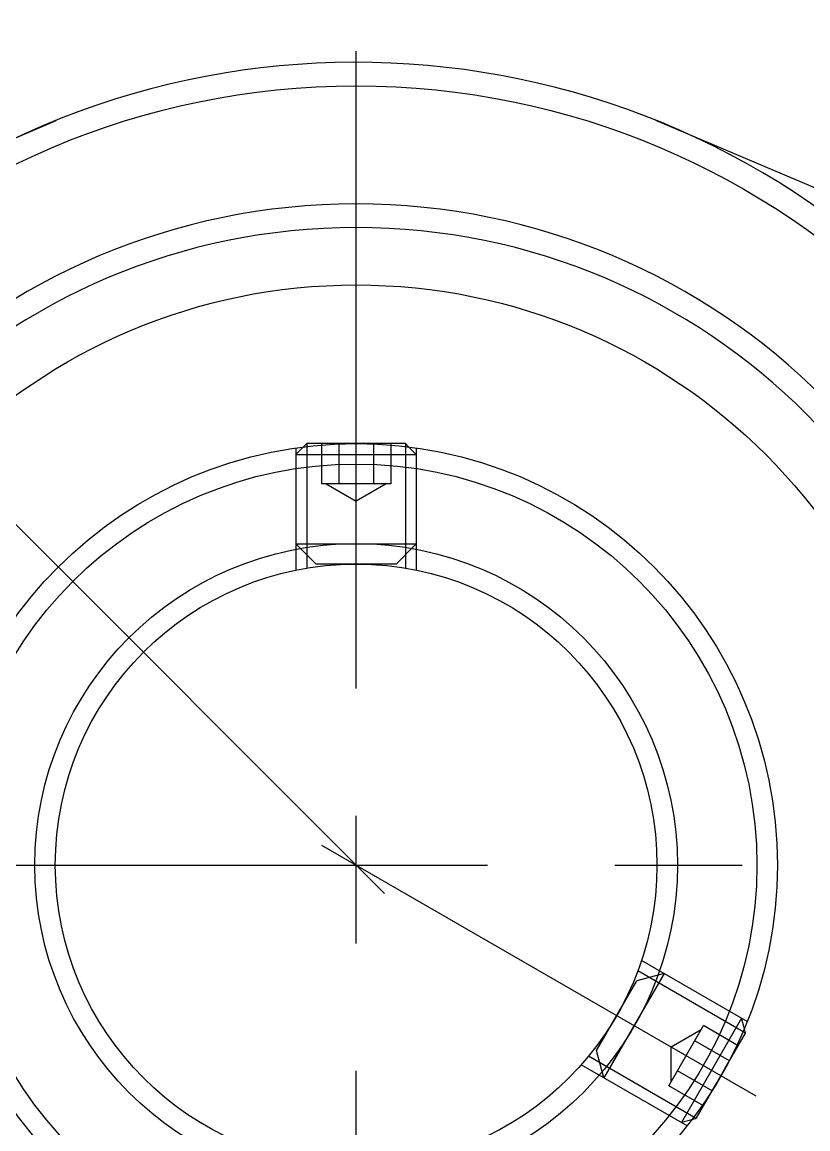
# Model space of a CAD drawing. Extents: x -76 to 193, y -84 to 42.
# Drawn here: x -16.7 to 22.5, y -13.1 to 42 of the extents above; entities that cross this region are included whole.
import ezdxf

# ---------------------------------------------------------------- set-up
doc = ezdxf.new("R2010")
doc.units = 0
doc.linetypes.add('CENTER', pattern=[50.8, 31.75, -6.35, 6.35, -6.35])
doc.linetypes.add('DASHED', pattern=[19.05, 12.7, -6.35])
doc.layers.get('0').update_dxf_attribs({"linetype": 'CONTINUOUS'})
doc.layers.add('CENTER', color=1, linetype='CENTER')

msp = doc.modelspace()

# ---------------------------------------------------------------- linework, layer by layer
at = {"color": 7, "linetype": 'CONTINUOUS'}
for p, q in [((-25.785, 32.509), (-14.949, 37.101)), ((62.58, 16.914), (14.949, 37.101)), ((-2.459, 21), (-2.618, 20.84)), ((2.458, 21), (-2.459, 21)), ((2.458, 21), (2.618, 20.84)), ((19.416, -8.371), (19.357, -8.152)), ((18.389, -10.149), (19.416, -8.371)), ((16.957, -12.629), (17.984, -10.851)), ((16.957, -12.629), (16.739, -12.688))]:
    msp.add_line(p, q, dxfattribs=at)
at = {"color": 3, "linetype": 'CONTINUOUS'}
for p, q in [((-2.459, 21), (-2.459, 20.86)), ((2.458, 21), (2.458, 20.86)), ((19.416, -8.371), (19.294, -8.301)), ((16.957, -12.629), (16.836, -12.559))]:
    msp.add_line(p, q, dxfattribs=at)
at = {"color": 3, "linetype": 'DASHED'}
for p, q in [((-1.732, 21), (-1.732, 19)), ((-0.866, 21), (-0.866, 19)), ((0.866, 21), (0.866, 19)), ((1.732, 21), (1.732, 19)), ((-2.618, 20.84), (-3, 20.458)), ((-3, 20.789), (-3, 14.697)), ((-3, 20.458), (3, 20.458)), ((-2.459, 20.86), (-2.459, 14.797)), ((2.458, 20.86), (2.458, 14.797)), ((2.618, 20.84), (3, 20.458)), ((3, 20.789), (3, 14.697)), ((1.732, 19), (-1.732, 19)), ((-1.5, 19), (0, 18.134)), ((1.5, 19), (0, 18.134)), ((-3, 16), (3, 16)), ((-3, 16), (-2, 15)), ((3, 16), (2, 15)), ((2, 15), (-2, 15)), ((19.503, -7.796), (14.228, -4.75)), ((15.356, -5.402), (12.356, -10.598)), ((15.356, -5.402), (13.99, -5.768)), ((19.294, -8.301), (14.044, -5.269)), ((11.99, -9.232), (13.99, -5.768)), ((19.218, -7.631), (16.218, -12.827)), ((19.357, -8.152), (19.218, -7.631)), ((15.588, -11), (17.321, -8)), ((17.204, -8.201), (15.704, -9.067)), ((19.053, -9), (17.321, -8)), ((18.62, -9.75), (16.887, -8.75)), ((12.356, -10.598), (11.99, -9.232)), ((15.704, -10.799), (15.704, -9.067)), ((16.836, -12.559), (11.585, -9.528)), ((16.503, -12.992), (11.228, -9.947)), ((17.754, -11.25), (16.021, -10.25)), ((17.984, -10.851), (18.389, -10.149)), ((17.321, -12), (15.588, -11)), ((16.739, -12.688), (16.218, -12.827))]:
    msp.add_line(p, q, dxfattribs=at)
at = {"color": 7, "linetype": 'CONTINUOUS'}
for radius in [38.824, 28.906, 21.004, 19.984, 16.02, 15]:
    msp.add_circle((0, 0), radius, dxfattribs=at)
for radius, start, end in [(40, 141.8267, 128.1733), (32.941, 90, 270), (32.941, 270, 90), (31.765, 90, 270), (31.765, 270, 90)]:
    msp.add_arc((0, 0), radius, start, end, dxfattribs=at)
at = {"layer": 'CENTER', "color": 1, "linetype": 'CENTER'}
for p, q in [((0, -42), (0, 42)), ((1.414, -1.414), (-36.837, 36.837)), ((-1.732, 1), (19.922, -11.502)), ((-76, 0), (76, 0))]:
    msp.add_line(p, q, dxfattribs=at)

doc.saveas('drawing.dxf')
